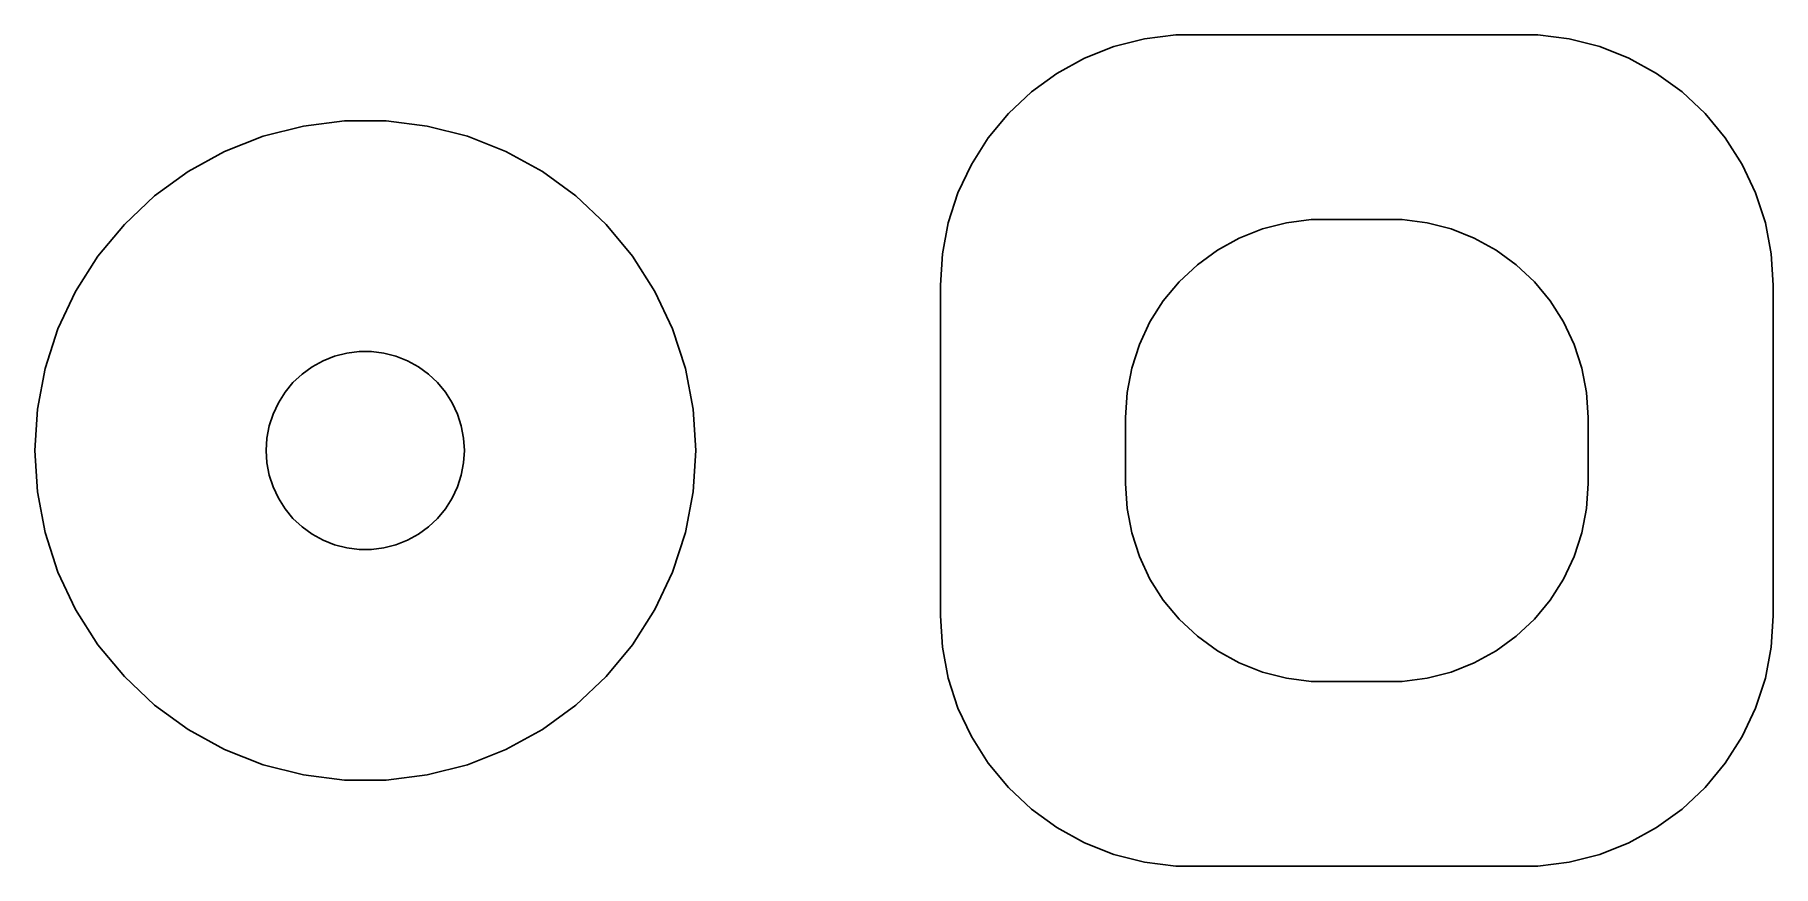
# Model space of a CAD drawing. Header units: metres. Extents: x -12.5 to 13.8, y -6.3 to 6.3.
import ezdxf

# ---------------------------------------------------------------- set-up
doc = ezdxf.new("R2010")
doc.units = ezdxf.units.M

msp = doc.modelspace()

# ---------------------------------------------------------------- linework, layer by layer
for p, q in [((3.82573, 6.11401), (3.38203, 5.93834)), ((4.28795, 6.23268), (3.82573, 6.11401)), ((4.76138, 6.2925), (4.28795, 6.23268)), ((10.2386, 6.2925), (4.76138, 6.2925)), ((10.712, 6.23268), (10.2386, 6.2925)), ((11.1743, 6.11401), (10.712, 6.23268)), ((11.618, 5.93834), (11.1743, 6.11401)), ((3.38203, 5.93834), (2.96385, 5.70844)), ((12.0361, 5.70844), (11.618, 5.93834)), ((2.96385, 5.70844), (2.57777, 5.42795)), ((12.4222, 5.42795), (12.0361, 5.70844)), ((2.57777, 5.42795), (2.2299, 5.10127)), ((12.7701, 5.10127), (12.4222, 5.42795)), ((2.2299, 5.10127), (1.92572, 4.73358)), ((13.0743, 4.73358), (12.7701, 5.10127)), ((-9.04507, 4.75528), (-9.62889, 4.52412)), ((-8.4369, 4.91142), (-9.04507, 4.75528)), ((-7.81395, 4.99013), (-8.4369, 4.91142)), ((-7.18604, 4.99013), (-7.81395, 4.99013)), ((-6.56308, 4.91142), (-7.18604, 4.99013)), ((-5.95491, 4.75528), (-6.56308, 4.91142)), ((-5.37109, 4.52412), (-5.95491, 4.75528)), ((-9.62889, 4.52412), (-10.1791, 4.22163)), ((-4.82086, 4.22163), (-5.37109, 4.52412)), ((1.92572, 4.73358), (1.67003, 4.33066)), ((13.33, 4.33066), (13.0743, 4.73358)), ((-10.1791, 4.22163), (-10.6871, 3.85255)), ((-4.31287, 3.85255), (-4.82086, 4.22163)), ((1.67003, 4.33066), (1.46684, 3.89886)), ((13.5331, 3.89886), (13.33, 4.33066)), ((-10.6871, 3.85255), (-11.1448, 3.42273)), ((-3.85515, 3.42273), (-4.31287, 3.85255)), ((1.46684, 3.89886), (1.31938, 3.44501)), ((13.6806, 3.44501), (13.5331, 3.89886)), ((-11.1448, 3.42273), (-11.5451, 2.93892)), ((-3.45491, 2.93892), (-3.85515, 3.42273)), ((1.31938, 3.44501), (1.22995, 2.97626)), ((6.07294, 3.35316), (6.43785, 3.44685)), ((6.43785, 3.44685), (6.81161, 3.49408)), ((6.81161, 3.49408), (8.18837, 3.49408)), ((8.18837, 3.49408), (8.56213, 3.44685)), ((8.56213, 3.44685), (8.92705, 3.35316)), ((13.77, 2.97626), (13.6806, 3.44501)), ((5.39252, 3.03297), (5.72266, 3.21448)), ((5.72266, 3.21448), (6.07294, 3.35316)), ((8.92705, 3.35316), (9.27733, 3.21448)), ((9.27733, 3.21448), (9.60747, 3.03297)), ((-11.5451, 2.93892), (-11.8815, 2.40877)), ((-3.11845, 2.40877), (-3.45491, 2.93892)), ((1.22995, 2.97626), (1.2, 2.5)), ((5.08772, 2.81154), (5.39252, 3.03297)), ((9.60747, 3.03297), (9.91226, 2.81154)), ((13.8, 2.5), (13.77, 2.97626)), ((4.81308, 2.55363), (5.08772, 2.81154)), ((9.91226, 2.81154), (10.1869, 2.55363)), ((-11.8815, 2.40877), (-12.1489, 1.84062)), ((-2.8511, 1.84062), (-3.11845, 2.40877)), ((1.2, 2.5), (1.2, -2.5)), ((4.57294, 2.26335), (4.81308, 2.55363)), ((10.1869, 2.55363), (10.427, 2.26335)), ((13.8, -2.5), (13.8, 2.5)), ((4.37108, 1.94525), (4.57294, 2.26335)), ((10.427, 2.26335), (10.6289, 1.94525)), ((4.21066, 1.60437), (4.37108, 1.94525)), ((10.6289, 1.94525), (10.7893, 1.60437)), ((-12.1489, 1.84062), (-12.3429, 1.24344)), ((-2.65707, 1.24344), (-2.8511, 1.84062)), ((4.09424, 1.24606), (4.21066, 1.60437)), ((10.7893, 1.60437), (10.9057, 1.24606)), ((-8.30373, 1.26648), (-8.13866, 1.35724)), ((-8.13866, 1.35724), (-7.96352, 1.42657)), ((-7.96352, 1.42657), (-7.78107, 1.47342)), ((-7.78107, 1.47342), (-7.59418, 1.49704)), ((-7.59418, 1.49704), (-7.40581, 1.49704)), ((-7.40581, 1.49704), (-7.21892, 1.47342)), ((-7.21892, 1.47342), (-7.03647, 1.42657)), ((-7.03647, 1.42657), (-6.86133, 1.35724)), ((-6.86133, 1.35724), (-6.69626, 1.26648)), ((-12.3429, 1.24344), (-12.4606, 0.626663)), ((-8.59344, 1.02681), (-8.45613, 1.15576)), ((-8.45613, 1.15576), (-8.30373, 1.26648)), ((-6.69626, 1.26648), (-6.54385, 1.15576)), ((-6.54385, 1.15576), (-6.40654, 1.02681)), ((-2.53941, 0.626663), (-2.65707, 1.24344)), ((4.02365, 0.875992), (4.09424, 1.24606)), ((10.9057, 1.24606), (10.9763, 0.875992)), ((-8.81445, 0.722626), (-8.71352, 0.881668)), ((-8.71352, 0.881668), (-8.59344, 1.02681)), ((-6.40654, 1.02681), (-6.28647, 0.881668)), ((-6.28647, 0.881668), (-6.18553, 0.722626)), ((4, 0.5), (4.02365, 0.875992)), ((10.9763, 0.875992), (11, 0.5)), ((-12.4606, 0.626663), (-12.5, 0)), ((-8.95287, 0.373032), (-8.89465, 0.552185)), ((-8.89465, 0.552185), (-8.81445, 0.722626)), ((-6.18553, 0.722626), (-6.10533, 0.552185)), ((-6.10533, 0.552185), (-6.04712, 0.373032)), ((-2.5, 0), (-2.53941, 0.626663)), ((-8.98816, 0.187988), (-8.95287, 0.373032)), ((-6.04712, 0.373032), (-6.01183, 0.187988)), ((4, -0.5), (4, 0.5)), ((11, 0.5), (11, -0.5)), ((-12.5, 0), (-12.4606, -0.626663)), ((-9, 0), (-8.98816, 0.187988)), ((-8.98816, -0.187988), (-9, 0)), ((-6.01183, 0.187988), (-6, 0)), ((-6, 0), (-6.01183, -0.187988)), ((-2.53941, -0.626663), (-2.5, 0)), ((-8.95287, -0.373032), (-8.98816, -0.187988)), ((-6.01183, -0.187988), (-6.04712, -0.373032)), ((-8.89465, -0.552185), (-8.95287, -0.373032)), ((-6.04712, -0.373032), (-6.10533, -0.552185)), ((4.02365, -0.875992), (4, -0.5)), ((11, -0.5), (10.9763, -0.875992)), ((-12.4606, -0.626663), (-12.3429, -1.24344)), ((-8.81445, -0.722626), (-8.89465, -0.552185)), ((-8.71352, -0.881668), (-8.81445, -0.722626)), ((-6.18553, -0.722626), (-6.28647, -0.881668)), ((-6.10533, -0.552185), (-6.18553, -0.722626)), ((-2.65707, -1.24344), (-2.53941, -0.626663)), ((-8.59344, -1.02681), (-8.71352, -0.881668)), ((-8.45613, -1.15576), (-8.59344, -1.02681)), ((-6.40654, -1.02681), (-6.54385, -1.15576)), ((-6.28647, -0.881668), (-6.40654, -1.02681)), ((4.09424, -1.24606), (4.02365, -0.875992)), ((10.9763, -0.875992), (10.9057, -1.24606)), ((-12.3429, -1.24344), (-12.1489, -1.84062)), ((-8.30373, -1.26648), (-8.45613, -1.15576)), ((-8.13866, -1.35724), (-8.30373, -1.26648)), ((-6.69626, -1.26648), (-6.86133, -1.35724)), ((-6.54385, -1.15576), (-6.69626, -1.26648)), ((-2.8511, -1.84062), (-2.65707, -1.24344)), ((4.21066, -1.60437), (4.09424, -1.24606)), ((10.9057, -1.24606), (10.7893, -1.60437)), ((-7.96352, -1.42657), (-8.13866, -1.35724)), ((-7.78107, -1.47342), (-7.96352, -1.42657)), ((-7.59418, -1.49704), (-7.78107, -1.47342)), ((-7.40581, -1.49704), (-7.59418, -1.49704)), ((-7.21892, -1.47342), (-7.40581, -1.49704)), ((-7.03647, -1.42657), (-7.21892, -1.47342)), ((-6.86133, -1.35724), (-7.03647, -1.42657)), ((-12.1489, -1.84062), (-11.8815, -2.40877)), ((-3.11845, -2.40877), (-2.8511, -1.84062)), ((4.37108, -1.94525), (4.21066, -1.60437)), ((10.7893, -1.60437), (10.6289, -1.94525)), ((4.57294, -2.26335), (4.37108, -1.94525)), ((10.6289, -1.94525), (10.427, -2.26335)), ((4.81308, -2.55363), (4.57294, -2.26335)), ((10.427, -2.26335), (10.1869, -2.55363)), ((-11.8815, -2.40877), (-11.5451, -2.93892)), ((-3.45491, -2.93892), (-3.11845, -2.40877)), ((1.2, -2.5), (1.22995, -2.97626)), ((5.08772, -2.81154), (4.81308, -2.55363)), ((10.1869, -2.55363), (9.91226, -2.81154)), ((13.77, -2.97626), (13.8, -2.5)), ((5.39252, -3.03297), (5.08772, -2.81154)), ((9.91226, -2.81154), (9.60747, -3.03297)), ((-11.5451, -2.93892), (-11.1448, -3.42273)), ((-3.85515, -3.42273), (-3.45491, -2.93892)), ((1.22995, -2.97626), (1.31938, -3.44501)), ((5.72266, -3.21448), (5.39252, -3.03297)), ((9.60747, -3.03297), (9.27733, -3.21448)), ((13.6806, -3.44501), (13.77, -2.97626)), ((6.07294, -3.35316), (5.72266, -3.21448)), ((6.43785, -3.44685), (6.07294, -3.35316)), ((8.92705, -3.35316), (8.56213, -3.44685)), ((9.27733, -3.21448), (8.92705, -3.35316)), ((-11.1448, -3.42273), (-10.6871, -3.85255)), ((-4.31287, -3.85255), (-3.85515, -3.42273)), ((1.31938, -3.44501), (1.46684, -3.89886)), ((6.81161, -3.49408), (6.43785, -3.44685)), ((8.18837, -3.49408), (6.81161, -3.49408)), ((8.56213, -3.44685), (8.18837, -3.49408)), ((13.5331, -3.89886), (13.6806, -3.44501)), ((-10.6871, -3.85255), (-10.1791, -4.22163)), ((-4.82086, -4.22163), (-4.31287, -3.85255)), ((1.46684, -3.89886), (1.67003, -4.33066)), ((13.33, -4.33066), (13.5331, -3.89886)), ((-10.1791, -4.22163), (-9.62889, -4.52412)), ((-5.37109, -4.52412), (-4.82086, -4.22163)), ((1.67003, -4.33066), (1.92572, -4.73358)), ((13.0743, -4.73358), (13.33, -4.33066)), ((-9.62889, -4.52412), (-9.04507, -4.75528)), ((-5.95491, -4.75528), (-5.37109, -4.52412)), ((1.92572, -4.73358), (2.2299, -5.10127)), ((12.7701, -5.10127), (13.0743, -4.73358)), ((-9.04507, -4.75528), (-8.4369, -4.91142)), ((-8.4369, -4.91142), (-7.81395, -4.99013)), ((-7.81395, -4.99013), (-7.18604, -4.99013)), ((-7.18604, -4.99013), (-6.56308, -4.91142)), ((-6.56308, -4.91142), (-5.95491, -4.75528)), ((2.2299, -5.10127), (2.57777, -5.42795)), ((12.4222, -5.42795), (12.7701, -5.10127)), ((2.57777, -5.42795), (2.96385, -5.70844)), ((12.0361, -5.70844), (12.4222, -5.42795)), ((2.96385, -5.70844), (3.38203, -5.93834)), ((11.618, -5.93834), (12.0361, -5.70844)), ((3.38203, -5.93834), (3.82573, -6.11401)), ((11.1743, -6.11401), (11.618, -5.93834)), ((3.82573, -6.11401), (4.28795, -6.23268)), ((4.28795, -6.23268), (4.76138, -6.2925)), ((4.76138, -6.2925), (10.2386, -6.2925)), ((10.2386, -6.2925), (10.712, -6.23268)), ((10.712, -6.23268), (11.1743, -6.11401))]:
    msp.add_line(p, q)

doc.saveas('drawing.dxf')
